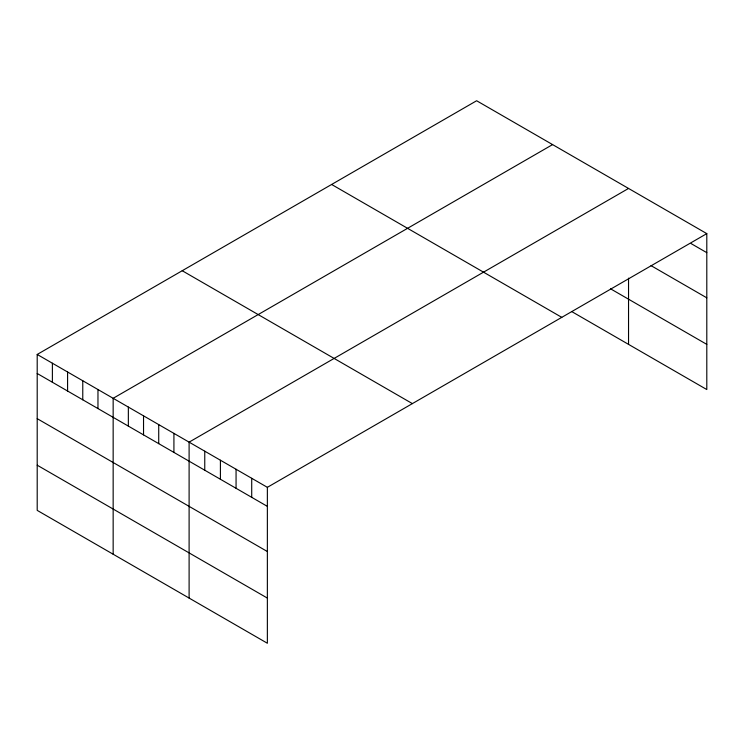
<?xml version="1.0" encoding="UTF-8"?>
<svg xmlns="http://www.w3.org/2000/svg" width="744" height="744" viewBox="0 0 744 744"><rect width="100%" height="100%" fill="white"/><g stroke="black" fill="none" stroke-linecap="round" stroke-linejoin="round"><path stroke-width="1.12" d="M706.8 233.625L267.366 487.329L267.366 643.253L37.2 510.375L37.2 354.451L476.634 100.747L706.8 233.625L706.8 389.549L571.578 311.485M552.587 144.596L113.153 398.3L113.153 554.224M628.541 188.446L189.106 442.15L189.106 598.074M691.148 243.623L706.8 252.662M651.047 265.645L706.8 297.833M610.508 288.784L706.8 344.379M331.619 184.465L561.785 317.353M182.215 270.723L412.381 403.611M37.2 354.451L267.366 487.329M37.2 373.488L267.366 506.366M37.2 418.658L267.366 551.536M37.2 465.195L267.366 598.083M628.541 278.144L628.541 344.37M251.714 478.299L251.714 497.327M236.062 469.259L236.062 488.296M220.41 460.229L220.41 479.257M204.758 451.19L204.758 470.227M173.919 433.38L173.919 452.417M158.723 424.61L158.723 443.647M143.536 415.84L143.536 434.877M128.349 407.07L128.349 426.107M97.966 389.531L97.966 408.568M82.77 380.761L82.77 399.798M67.583 371.991L67.583 391.028M52.387 363.221L52.387 382.258"/></g></svg>
